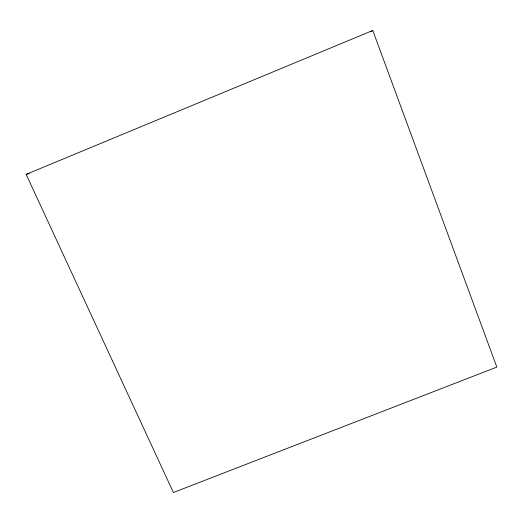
<?xml version="1.0" encoding="UTF-8"?>
<svg xmlns="http://www.w3.org/2000/svg" width="523" height="523" viewBox="0 0 523 523"><rect width="100%" height="100%" fill="white"/><g stroke="black" fill="none" stroke-linecap="round" stroke-linejoin="round"><path stroke-width="0.78" d="M370.729 31.818L372.781 30.484L496.85 367.094L173.401 492.516L26.15 174.381L372.781 30.484M26.15 174.381L29.21 173.492"/></g></svg>
